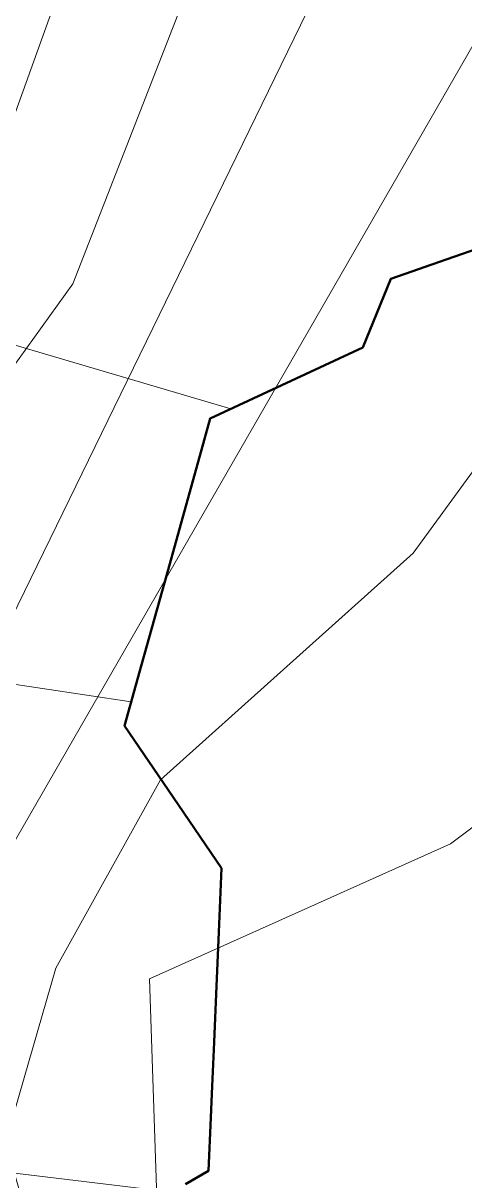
# Model space of a CAD drawing. Header units: metres. Extents: x 32505 to 230200, y 224018 to 1564544.
# Drawn here: x 227252.1 to 227377.2, y 1561136.7 to 1561464.5 of the extents above; entities that cross this region are included whole.
import ezdxf

# ---------------------------------------------------------------- set-up
doc = ezdxf.new("R2010")
doc.units = ezdxf.units.M
for name, color, linetype, lineweight in [('10 M CONTOUR', 8, 'Continuous', 9), ('2 M CONTOUR', 254, 'Continuous', 9), ('STREAM', 141, 'Continuous', 0)]:
    doc.layers.add(name, color=color, linetype=linetype, lineweight=lineweight)

msp = doc.modelspace()

# ---------------------------------------------------------------- hatches: boundary and pattern name
at = {"layer": 'STREAM', "true_color": 0x693535}
h = msp.add_hatch(dxfattribs=at)
h.set_pattern_fill('GRAVEL', color=17, scale=25)
h.paths.add_polyline_path([(228085.69, 1561767.66), (228075.22, 1561892.08), (228061.36, 1562056.64), (228045.63, 1562243.36), (228043.14, 1562268), (228036.12, 1562264.46), (227952.17, 1562209.37), (227908.08, 1562168.7), (227893.7, 1562154.72), (227841.29, 1562107.51), (227811.85, 1562080.26), (227782.53, 1562056), (227748.88, 1562042.19), (227691.1, 1562031.08), (227639.43, 1562023.87), (227592.76, 1562022.76), (227561.1, 1562028.31), (227540.02, 1562037.37), (227518.44, 1562059.49), (227500.18, 1562067.23), (227478.61, 1562067.78), (227455.92, 1562065.02), (227426.04, 1562066.12), (227400.04, 1562062.81), (227382.34, 1562051.75), (227364.63, 1562034.06), (227350.8, 1562014.71), (227331.43, 1561995.36), (227315.94, 1561988.17), (227303.77, 1561974.9), (227284.96, 1561946.15), (227263.45, 1561919.58), (227251.88, 1561902.51), (227245.27, 1561867.28), (227240.86, 1561837), (227243.06, 1561810.57), (227243.44, 1561790.28), (227234.99, 1561741.11), (227225.72, 1561702.54), (227216.51, 1561643.5), (227209.84, 1561580.94), (227199.82, 1561493.36), (227193.14, 1561425.8), (227182.42, 1561358.55), (227151.63, 1561270.41), (227130.83, 1561186.42), (227126.67, 1561134.03), (227128.33, 1561093.28), (227144.14, 1561012.49), (227157.39, 1560977.72), (227155.74, 1560949.58), (227147.45, 1560934.68), (227133.37, 1560917.3), (227116.81, 1560883.36), (227107.44, 1560851.79), (227103.82, 1560820.25), (227091.92, 1560801.63), (227075.88, 1560786.12), (227057.25, 1560780.95), (227029.82, 1560778.36), (227019.99, 1560771.64), (227014.3, 1560757.16), (227011.19, 1560748.88), (227011.08, 1560745.92), (227376.99, 1560745.92), (227376.41, 1560749.26), (227375.91, 1560752.08), (227374.27, 1560761.46), (227371.79, 1560775.59), (227369.66, 1560787.71), (227367.54, 1560799.84), (227366.61, 1560805.15), (227364.96, 1560814.52), (227364.36, 1560817.94), (227362.68, 1560827.53), (227361.44, 1560834.59), (227360.55, 1560839.7), (227359.23, 1560847.19), (227357.89, 1560854.84), (227356.84, 1560860.87), (227356.16, 1560864.73), (227354.66, 1560873.27), (227353.92, 1560877.5), (227352.81, 1560883.8), (227351.47, 1560891.49), (227349.82, 1560900.85), (227348.92, 1560905.99), (227347.79, 1560912.45), (227346.29, 1560920.99), (227345.6, 1560924.95), (227344.72, 1560929.97), (227344.27, 1560932.55), (227343.58, 1560936.47), (227342.88, 1560940.43), (227339.57, 1560959.31), (227336.88, 1560974.67), (227334.21, 1560990.77), (227332.41, 1561000.91), (227330.89, 1561009.52), (227329.04, 1561019.94), (227319.32, 1561074.8), (227319.29, 1561070.45), (227319.25, 1561063.74), (227319.14, 1561047.24), (227319.02, 1561029.85), (227318.95, 1561019.68), (227313.17, 1561021.24), (227309.02, 1561022.37), (227299.08, 1561025.06), (227298.43, 1561034.33), (227297.43, 1561048.41), (227296.04, 1561068.16), (227294.6, 1561088.68), (227293.55, 1561103.54), (227292.15, 1561123.45), (227291.55, 1561131.92), (227298.07, 1561135.74), (227304.6, 1561139.56), (227305.25, 1561154.62), (227305.63, 1561163.55), (227306.17, 1561176.02), (227306.76, 1561189.63), (227307.52, 1561207.13), (227308.3, 1561225.24), (227294.55, 1561245.38), (227280.8, 1561265.51), (227285.63, 1561282.86), (227292.93, 1561309.06), (227302.11, 1561342), (227305.06, 1561352.6), (227348.32, 1561372.69), (227352.28, 1561382.42), (227356.25, 1561392.15), (227371.97, 1561397.58), (227387.68, 1561403.02), (227398.42, 1561397.59), (227419.58, 1561386.91), (227435.46, 1561378.9), (227469.19, 1561377.44), (227504.36, 1561375.93), (227541.03, 1561374.35), (227574.7, 1561372.9), (227586.35, 1561372.4), (227587.5, 1561330.28), (227588.57, 1561294.42), (227590.75, 1561243.63), (227591.51, 1561221.45), (227592.35, 1561196.9), (227592.88, 1561181.26), (227593.18, 1561172.66), (227598.54, 1561171.08), (227602.27, 1561169.98), (227628.12, 1561162.38), (227655.42, 1561154.34), (227687.11, 1561145.01), (227713.49, 1561137.25), (227728.45, 1561132.85), (227761.7, 1561123.06), (227789.52, 1561116.86), (227820.55, 1561109.95), (227852.78, 1561102.77), (227879.06, 1561094.48), (227900.28, 1561091.51), (227917.45, 1561087.13), (227939.26, 1561081.55), (227970.27, 1561073.63), (227999.12, 1561066.26), (228002.5, 1561088.46), (228005, 1561104.88), (228007.38, 1561120.49), (228011.11, 1561144.98), (228017.61, 1561187.64), (228025.08, 1561223.4), (228028.5, 1561245.86), (228032.95, 1561264.07), (228041.91, 1561300.82), (228050.74, 1561337.01), (228057.17, 1561363.39), (228070.32, 1561410.01), (228083.27, 1561453.27), (228105.83, 1561528.59), (228096.53, 1561638.95)])

# ---------------------------------------------------------------- linework, layer by layer
at = {"color": 1, "lineweight": 50}
msp.add_lwpolyline([(227387.68, 1561403.02), (227371.97, 1561397.58), (227356.25, 1561392.15), (227352.28, 1561382.42), (227348.32, 1561372.69), (227305.06, 1561352.6), (227302.11, 1561342), (227292.93, 1561309.06), (227285.63, 1561282.86), (227280.8, 1561265.51), (227294.55, 1561245.38), (227308.3, 1561225.24), (227307.52, 1561207.13), (227306.76, 1561189.63), (227306.17, 1561176.02), (227305.63, 1561163.55), (227305.25, 1561154.62), (227304.6, 1561139.56), (227298.07, 1561135.74)], dxfattribs=at)
at = {"layer": '10 M CONTOUR'}
for points in [[(227367.52, 1561785.93, 360), (227316.78, 1561737.55, 360), (227282.12, 1561658.98, 360), (227273.3, 1561504.48, 360), (227222.92, 1561364.47, 360), (227148.54, 1561294.74, 360), (227113.04, 1561309.68, 360), (227102.93, 1561380.86, 360), (227139.56, 1561589.67, 360), (227115.14, 1561810.54, 360)], [(228049.07, 1561002.34, 370), (228019.47, 1561079.2, 370), (227934.24, 1561191.17, 370), (227902.08, 1561264.44, 370), (227833.98, 1561327.25, 370), (227717.34, 1561316.27, 370), (227598.69, 1561390.11, 370), (227519.68, 1561375.16, 370), (227469.47, 1561347.66, 370), (227424.54, 1561270.76, 370), (227373.2, 1561232.1, 370), (227287.89, 1561193.88, 370), (227290.57, 1561112.11, 370), (227422.58, 1561097.18, 370), (227463.91, 1561059.65, 370), (227484.49, 1560959.99, 370), (227464.39, 1560881.64, 370), (227442.28, 1560846.01, 370), (227370.34, 1560831.6, 370), (227294.58, 1560848.54, 370), (227217.04, 1560834.03, 370), (227146.64, 1560769.16, 370), (227021.79, 1560581.63, 370)]]:
    msp.add_polyline3d(points, dxfattribs=at)
at = {"layer": '2 M CONTOUR'}
for points in [[(227673.69, 1561839.99, 362), (227599.63, 1561740.55, 362), (227530.69, 1561729.71, 362), (227442.54, 1561758.74, 362), (227372.45, 1561748.25, 362), (227349.55, 1561724.61, 362), (227317.11, 1561647.2, 362), (227307.31, 1561496.19, 362), (227266.17, 1561390.65, 362), (227140.1, 1561215.5, 362), (227069.58, 1561241.86, 362), (227054.73, 1561280.76, 362), (227055.82, 1561348.9, 362), (227088.73, 1561450.33, 362), (227107.19, 1561576.52, 362), (227085.42, 1561798.63, 362)], [(227377.38, 1561679.23, 364), (227360.02, 1561655.08, 364), (227361.53, 1561555.38, 364), (227350.7, 1561505.09, 364), (227179.5, 1561154.27, 364), (227173.87, 1561116.56, 364), (227206.2, 1560970.44, 364), (227189.92, 1560933.71, 364), (227094.82, 1560811.34, 364), (227046.48, 1560725.87, 364)], [(228058.31, 1561038.33, 366), (227911.72, 1561352.11, 366), (227868.25, 1561380.66, 366), (227754.72, 1561382.6, 366), (227722.36, 1561394.6, 366), (227648.4, 1561469.34, 366), (227602.29, 1561551.91, 366), (227545.5, 1561590.84, 366), (227518.12, 1561592.77, 366), (227479.45, 1561572.45, 366), (227379.89, 1561458.86, 366), (227225.06, 1561190.29, 366), (227210.21, 1561104.53, 366), (227234.74, 1561057.68, 366), (227255.04, 1560982.79, 366), (227223.7, 1560909.99, 366), (227223.7, 1560909.99, 366), (227148.18, 1560847.9, 366), (227115.99, 1560809.24, 366), (227083.14, 1560735.32, 366)], [(228054.77, 1561024.57, 368), (228030.39, 1561084.57, 368), (227955.45, 1561197.03, 368), (227905.93, 1561310.37, 368), (227848.04, 1561359.62, 368), (227743.12, 1561352.28, 368), (227705, 1561367.9, 368), (227596.18, 1561458.1, 368), (227519.67, 1561456.85, 368), (227448.44, 1561432.08, 368), (227362.59, 1561314.42, 368), (227290.95, 1561250.29, 368), (227261.33, 1561196.96, 368), (227247.05, 1561147.53, 368), (227264.99, 1561085.85, 368), (227292.71, 1561067.21, 368), (227384.41, 1561050.95, 368), (227412.41, 1561004.43, 368), (227411.8, 1560957.22, 368), (227372.07, 1560887.54, 368), (227220.03, 1560862.34, 368), (227144.46, 1560817.13, 368), (227069.65, 1560682.68, 368)]]:
    msp.add_polyline3d(points, dxfattribs=at)

doc.saveas('drawing.dxf')
